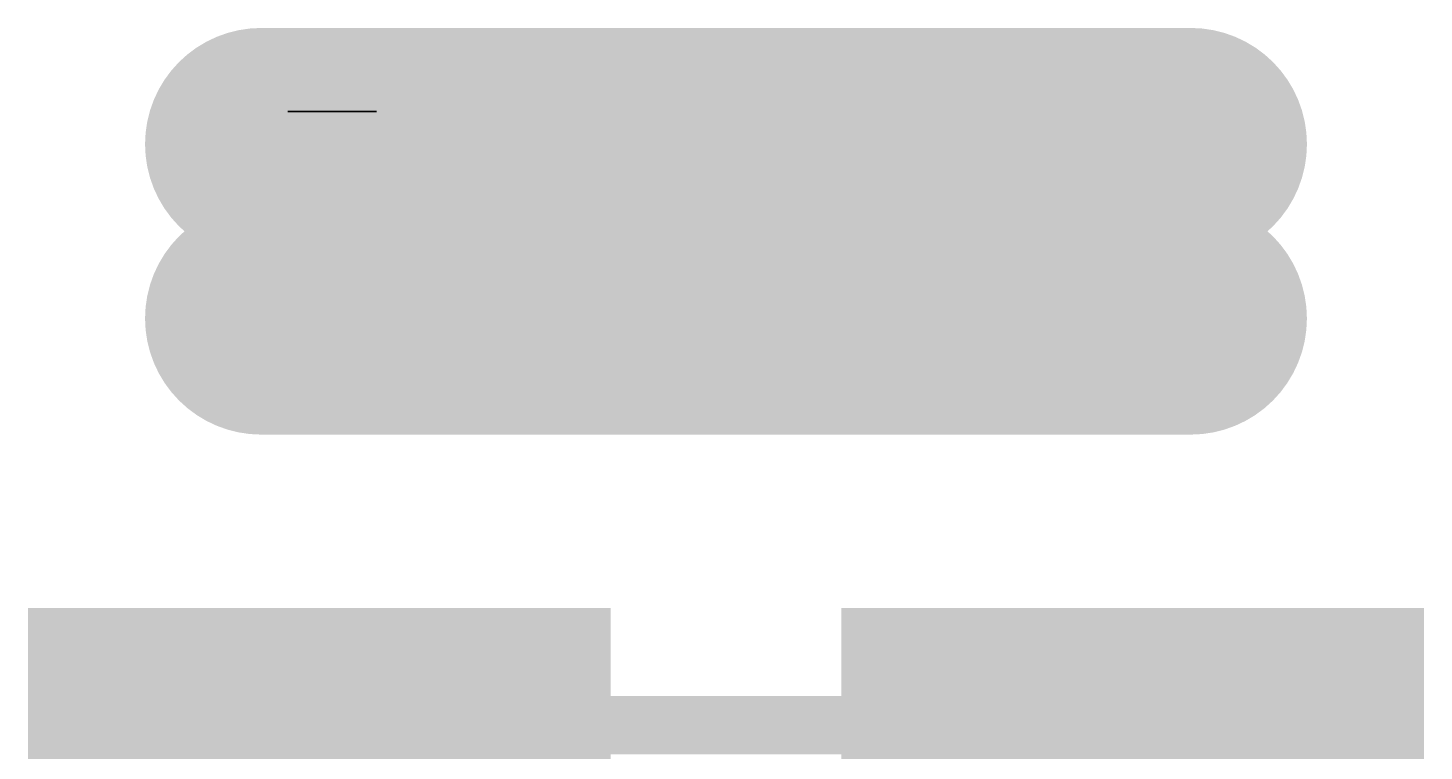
# Model space of a CAD drawing. Header units: millimetres. Extents: x 19.13 to 23.12, y 5.07 to 8.34.
# Drawn here: x 19.45189 to 19.49919, y 6.15373 to 6.17823 of the extents above; entities that cross this region are included whole.
import ezdxf

# ---------------------------------------------------------------- set-up
doc = ezdxf.new("R2010")
doc.units = ezdxf.units.MM
doc.header["$MEASUREMENT"] = 0
for name, color, linetype in [('Mechanical13', 56, 'Continuous'), ('TopLayer', 1, 'Continuous'), ('TopOverlay', 2, 'Continuous'), ('TopPaste', 8, 'Continuous'), ('TopSolder', 216, 'Continuous')]:
    doc.layers.add(name, color=color, linetype=linetype)

# ---------------------------------------------------------------- blocks, each defined once
blk = doc.blocks.new('SOD_882_237')
at = {"layer": 'Mechanical13', "const_width": 0.001969}
for points in [[(-0.019685, 0.011811), (0.019685, 0.011811)], [(-0.019685, -0.011811), (-0.019685, 0.011811)], [(0.019685, -0.011811), (0.019685, 0.011811)]]:
    blk.add_lwpolyline(points, dxfattribs=at)
at = {"layer": 'Mechanical13', "const_width": 0.000984}
for points in [[(-0.020177, 0.011811, 1), (-0.019193, 0.011811, 1)], [(-0.020177, 0.011811, 1), (-0.019193, 0.011811, 1)], [(0.019193, 0.011811, 1), (0.020177, 0.011811, 1)], [(0.019193, 0.011811, 1), (0.020177, 0.011811, 1)]]:
    blk.add_lwpolyline(points, format="xyb", close=True, dxfattribs=at)
at = {"layer": 'TopLayer'}
for points in [[(-0.021653, -0.01378), (-0.005905, -0.01378), (-0.021653, 0.01378), (-0.005905, 0.01378)], [(0.005906, -0.01378), (0.021654, -0.01378), (0.005906, 0.01378), (0.021654, 0.01378)]]:
    blk.add_solid(points, dxfattribs=at)
at = {"layer": 'TopOverlay', "const_width": 0.007874}
blk.add_lwpolyline([(-0.015748, 0.025591), (0.015748, 0.025591)], dxfattribs=at)
at = {"layer": 'TopOverlay', "const_width": 0.003937}
for points in [[(-0.017716, 0.025591, 1), (-0.01378, 0.025591, 1)], [(0.01378, 0.025591, 1), (0.017716, 0.025591, 1)]]:
    blk.add_lwpolyline(points, format="xyb", close=True, dxfattribs=at)
at = {"layer": 'TopPaste'}
for points in [[(-0.021653, -0.01378), (-0.005905, -0.01378), (-0.021653, 0.01378), (-0.005905, 0.01378)], [(0.005906, -0.01378), (0.021654, -0.01378), (0.005906, 0.01378), (0.021654, 0.01378)]]:
    blk.add_solid(points, dxfattribs=at)
at = {"layer": 'TopSolder'}
for points in [[(-0.023653, -0.015779), (-0.003905, -0.015779), (-0.023653, 0.015779), (-0.003905, 0.015779)], [(0.003906, -0.015779), (0.023654, -0.015779), (0.003906, 0.015779), (0.023654, 0.015779)]]:
    blk.add_solid(points, dxfattribs=at)
blk = doc.blocks.new('SOD_882_242')
at = {"layer": 'TopOverlay', "const_width": 0.007874}
blk.add_lwpolyline([(-0.015748, -0.025591), (0.015748, -0.025591)], dxfattribs=at)
at = {"layer": 'TopOverlay', "const_width": 0.003937}
for points in [[(-0.017716, -0.025591, 1), (-0.013779, -0.025591, 1)], [(0.01378, -0.025591, 1), (0.017717, -0.025591, 1)]]:
    blk.add_lwpolyline(points, format="xyb", close=True, dxfattribs=at)

msp = doc.modelspace()

# ---------------------------------------------------------------- linework, layer by layer
at = {"layer": 'TopLayer'}
for p, q in [((19.463697, 6.175396), (19.460697, 6.175396)), ((19.460697, 6.175396), (19.460697, 6.175396)), ((19.460697, 6.175396), (19.463697, 6.175396)), ((19.463697, 6.175396), (19.460697, 6.175396)), ((19.460697, 6.175396), (19.460697, 6.175396)), ((19.460697, 6.175396), (19.463697, 6.175396)), ((19.463697, 6.175396), (19.460697, 6.175396)), ((19.460697, 6.175396), (19.460697, 6.175396)), ((19.460697, 6.175396), (19.463697, 6.175396)), ((19.463697, 6.175396), (19.460697, 6.175396)), ((19.460697, 6.175396), (19.460697, 6.175396)), ((19.460697, 6.175396), (19.463697, 6.175396)), ((19.463697, 6.175396), (19.460697, 6.175396)), ((19.460697, 6.175396), (19.460697, 6.175396)), ((19.460697, 6.175396), (19.463697, 6.175396)), ((19.463697, 6.175396), (19.460697, 6.175396)), ((19.460697, 6.175396), (19.460697, 6.175396)), ((19.460697, 6.175396), (19.463697, 6.175396)), ((19.463697, 6.175396), (19.460697, 6.175396)), ((19.460697, 6.175396), (19.460697, 6.175396)), ((19.460697, 6.175396), (19.463697, 6.175396)), ((19.463697, 6.175396), (19.460697, 6.175396)), ((19.460697, 6.175396), (19.460697, 6.175396)), ((19.460697, 6.175396), (19.463697, 6.175396)), ((19.463697, 6.175396), (19.460697, 6.175396)), ((19.460697, 6.175396), (19.460697, 6.175396)), ((19.460697, 6.175396), (19.463697, 6.175396)), ((19.463697, 6.175396), (19.460697, 6.175396)), ((19.460697, 6.175396), (19.460697, 6.175396)), ((19.460697, 6.175396), (19.463697, 6.175396)), ((19.463697, 6.175396), (19.460697, 6.175396)), ((19.460697, 6.175396), (19.460697, 6.175396)), ((19.460697, 6.175396), (19.463697, 6.175396)), ((19.463697, 6.175396), (19.460697, 6.175396)), ((19.460697, 6.175396), (19.460697, 6.175396)), ((19.460697, 6.175396), (19.463697, 6.175396)), ((19.463697, 6.175396), (19.460697, 6.175396)), ((19.460697, 6.175396), (19.460697, 6.175396)), ((19.460697, 6.175396), (19.463697, 6.175396)), ((19.463697, 6.175396), (19.460697, 6.175396)), ((19.460697, 6.175396), (19.460697, 6.175396)), ((19.460697, 6.175396), (19.463697, 6.175396)), ((19.463697, 6.175396), (19.460697, 6.175396)), ((19.460697, 6.175396), (19.460697, 6.175396)), ((19.460697, 6.175396), (19.463697, 6.175396)), ((19.463697, 6.175396), (19.460697, 6.175396)), ((19.460697, 6.175396), (19.460697, 6.175396)), ((19.460697, 6.175396), (19.463697, 6.175396)), ((19.463697, 6.175396), (19.460697, 6.175396)), ((19.460697, 6.175396), (19.460697, 6.175396)), ((19.460697, 6.175396), (19.463697, 6.175396)), ((19.463697, 6.175396), (19.460697, 6.175396)), ((19.460697, 6.175396), (19.460697, 6.175396)), ((19.460697, 6.175396), (19.463697, 6.175396)), ((19.463697, 6.175396), (19.460697, 6.175396)), ((19.460697, 6.175396), (19.460697, 6.175396)), ((19.460697, 6.175396), (19.463697, 6.175396)), ((19.463697, 6.175396), (19.460697, 6.175396)), ((19.460697, 6.175396), (19.460697, 6.175396)), ((19.460697, 6.175396), (19.463697, 6.175396)), ((19.463697, 6.175396), (19.460697, 6.175396)), ((19.460697, 6.175396), (19.460697, 6.175396)), ((19.460697, 6.175396), (19.463697, 6.175396)), ((19.463697, 6.175396), (19.460697, 6.175396)), ((19.460697, 6.175396), (19.460697, 6.175396)), ((19.460697, 6.175396), (19.463697, 6.175396)), ((19.463697, 6.175396), (19.460697, 6.175396)), ((19.460697, 6.175396), (19.460697, 6.175396)), ((19.460697, 6.175396), (19.463697, 6.175396)), ((19.463697, 6.175396), (19.460697, 6.175396)), ((19.460697, 6.175396), (19.460697, 6.175396)), ((19.460697, 6.175396), (19.463697, 6.175396)), ((19.463697, 6.175396), (19.460697, 6.175396)), ((19.460697, 6.175396), (19.460697, 6.175396)), ((19.460697, 6.175396), (19.463697, 6.175396)), ((19.463697, 6.175396), (19.460697, 6.175396)), ((19.460697, 6.175396), (19.460697, 6.175396)), ((19.460697, 6.175396), (19.463697, 6.175396)), ((19.463697, 6.175396), (19.460697, 6.175396)), ((19.460697, 6.175396), (19.460697, 6.175396)), ((19.460697, 6.175396), (19.463697, 6.175396)), ((19.463697, 6.175396), (19.460697, 6.175396)), ((19.460697, 6.175396), (19.460697, 6.175396)), ((19.460697, 6.175396), (19.463697, 6.175396)), ((19.463697, 6.175396), (19.460697, 6.175396)), ((19.460697, 6.175396), (19.460697, 6.175396)), ((19.460697, 6.175396), (19.463697, 6.175396)), ((19.463697, 6.175396), (19.460697, 6.175396)), ((19.460697, 6.175396), (19.460697, 6.175396)), ((19.460697, 6.175396), (19.463697, 6.175396)), ((19.463697, 6.175396), (19.460697, 6.175396)), ((19.460697, 6.175396), (19.460697, 6.175396)), ((19.460697, 6.175396), (19.463697, 6.175396)), ((19.463697, 6.175396), (19.460697, 6.175396)), ((19.460697, 6.175396), (19.460697, 6.175396)), ((19.460697, 6.175396), (19.463697, 6.175396)), ((19.463697, 6.175396), (19.460697, 6.175396)), ((19.460697, 6.175396), (19.460697, 6.175396)), ((19.460697, 6.175396), (19.463697, 6.175396)), ((19.463697, 6.175396), (19.460697, 6.175396)), ((19.460697, 6.175396), (19.460697, 6.175396)), ((19.460697, 6.175396), (19.463697, 6.175396)), ((19.463697, 6.175396), (19.460697, 6.175396)), ((19.460697, 6.175396), (19.460697, 6.175396)), ((19.460697, 6.175396), (19.463697, 6.175396)), ((19.463697, 6.175396), (19.460697, 6.175396)), ((19.460697, 6.175396), (19.460697, 6.175396)), ((19.460697, 6.175396), (19.463697, 6.175396)), ((19.463697, 6.175396), (19.460697, 6.175396)), ((19.460697, 6.175396), (19.460697, 6.175396)), ((19.460697, 6.175396), (19.463697, 6.175396)), ((19.463697, 6.175396), (19.460697, 6.175396)), ((19.460697, 6.175396), (19.460697, 6.175396)), ((19.460697, 6.175396), (19.463697, 6.175396)), ((19.463697, 6.175396), (19.460697, 6.175396)), ((19.460697, 6.175396), (19.460697, 6.175396)), ((19.460697, 6.175396), (19.463697, 6.175396)), ((19.463697, 6.175396), (19.460697, 6.175396)), ((19.460697, 6.175396), (19.460697, 6.175396)), ((19.460697, 6.175396), (19.463697, 6.175396)), ((19.463697, 6.175396), (19.460697, 6.175396)), ((19.460697, 6.175396), (19.460697, 6.175396)), ((19.460697, 6.175396), (19.463697, 6.175396)), ((19.463697, 6.175396), (19.460697, 6.175396)), ((19.460697, 6.175396), (19.460697, 6.175396)), ((19.460697, 6.175396), (19.463697, 6.175396)), ((19.463697, 6.175396), (19.460697, 6.175396)), ((19.460697, 6.175396), (19.460697, 6.175396)), ((19.460697, 6.175396), (19.463697, 6.175396)), ((19.463697, 6.175396), (19.460697, 6.175396)), ((19.460697, 6.175396), (19.460697, 6.175396)), ((19.460697, 6.175396), (19.463697, 6.175396)), ((19.463697, 6.175396), (19.460697, 6.175396)), ((19.460697, 6.175396), (19.460697, 6.175396)), ((19.460697, 6.175396), (19.463697, 6.175396)), ((19.463697, 6.175396), (19.460697, 6.175396)), ((19.460697, 6.175396), (19.460697, 6.175396)), ((19.460697, 6.175396), (19.463697, 6.175396)), ((19.463697, 6.175396), (19.460697, 6.175396)), ((19.460697, 6.175396), (19.460697, 6.175396)), ((19.460697, 6.175396), (19.463697, 6.175396)), ((19.463697, 6.175396), (19.460697, 6.175396)), ((19.460697, 6.175396), (19.460697, 6.175396)), ((19.460697, 6.175396), (19.463697, 6.175396)), ((19.463697, 6.175396), (19.460697, 6.175396)), ((19.460697, 6.175396), (19.460697, 6.175396)), ((19.460697, 6.175396), (19.463697, 6.175396)), ((19.463697, 6.175396), (19.460697, 6.175396)), ((19.460697, 6.175396), (19.460697, 6.175396)), ((19.460697, 6.175396), (19.463697, 6.175396)), ((19.463697, 6.175396), (19.460697, 6.175396)), ((19.460697, 6.175396), (19.460697, 6.175396)), ((19.460697, 6.175396), (19.463697, 6.175396)), ((19.463697, 6.175396), (19.460697, 6.175396)), ((19.460697, 6.175396), (19.460697, 6.175396)), ((19.460697, 6.175396), (19.463697, 6.175396)), ((19.463697, 6.175396), (19.460697, 6.175396)), ((19.460697, 6.175396), (19.460697, 6.175396)), ((19.460697, 6.175396), (19.463697, 6.175396)), ((19.463697, 6.175396), (19.460697, 6.175396)), ((19.460697, 6.175396), (19.460697, 6.175396)), ((19.460697, 6.175396), (19.463697, 6.175396)), ((19.463697, 6.175396), (19.460697, 6.175396)), ((19.460697, 6.175396), (19.460697, 6.175396)), ((19.460697, 6.175396), (19.463697, 6.175396)), ((19.463697, 6.175396), (19.460697, 6.175396)), ((19.460697, 6.175396), (19.460697, 6.175396)), ((19.460697, 6.175396), (19.463697, 6.175396)), ((19.463697, 6.175396), (19.460697, 6.175396)), ((19.460697, 6.175396), (19.460697, 6.175396)), ((19.460697, 6.175396), (19.463697, 6.175396)), ((19.463697, 6.175396), (19.460697, 6.175396)), ((19.460697, 6.175396), (19.460697, 6.175396)), ((19.460697, 6.175396), (19.463697, 6.175396)), ((19.463697, 6.175396), (19.460697, 6.175396)), ((19.460697, 6.175396), (19.460697, 6.175396)), ((19.460697, 6.175396), (19.463697, 6.175396)), ((19.463697, 6.175396), (19.460697, 6.175396)), ((19.460697, 6.175396), (19.460697, 6.175396)), ((19.460697, 6.175396), (19.463697, 6.175396)), ((19.463697, 6.175396), (19.460697, 6.175396)), ((19.460697, 6.175396), (19.460697, 6.175396)), ((19.460697, 6.175396), (19.463697, 6.175396)), ((19.463697, 6.175396), (19.460697, 6.175396)), ((19.460697, 6.175396), (19.460697, 6.175396)), ((19.460697, 6.175396), (19.463697, 6.175396)), ((19.463697, 6.175396), (19.460697, 6.175396)), ((19.460697, 6.175396), (19.460697, 6.175396)), ((19.460697, 6.175396), (19.463697, 6.175396)), ((19.463697, 6.175396), (19.460697, 6.175396)), ((19.460697, 6.175396), (19.460697, 6.175396)), ((19.460697, 6.175396), (19.463697, 6.175396)), ((19.463697, 6.175396), (19.460697, 6.175396)), ((19.460697, 6.175396), (19.460697, 6.175396)), ((19.460697, 6.175396), (19.463697, 6.175396)), ((19.463697, 6.175396), (19.460697, 6.175396)), ((19.460697, 6.175396), (19.460697, 6.175396)), ((19.460697, 6.175396), (19.463697, 6.175396)), ((19.463697, 6.175396), (19.460697, 6.175396)), ((19.460697, 6.175396), (19.460697, 6.175396)), ((19.460697, 6.175396), (19.463697, 6.175396)), ((19.463697, 6.175396), (19.460697, 6.175396)), ((19.460697, 6.175396), (19.460697, 6.175396)), ((19.460697, 6.175396), (19.463697, 6.175396)), ((19.463697, 6.175396), (19.460697, 6.175396)), ((19.460697, 6.175396), (19.460697, 6.175396)), ((19.460697, 6.175396), (19.463697, 6.175396)), ((19.463697, 6.175396), (19.460697, 6.175396)), ((19.460697, 6.175396), (19.460697, 6.175396)), ((19.460697, 6.175396), (19.463697, 6.175396)), ((19.463697, 6.175396), (19.460697, 6.175396)), ((19.460697, 6.175396), (19.460697, 6.175396)), ((19.460697, 6.175396), (19.463697, 6.175396)), ((19.463697, 6.175396), (19.460697, 6.175396)), ((19.460697, 6.175396), (19.460697, 6.175396)), ((19.460697, 6.175396), (19.463697, 6.175396)), ((19.463697, 6.175396), (19.460697, 6.175396)), ((19.460697, 6.175396), (19.460697, 6.175396)), ((19.460697, 6.175396), (19.463697, 6.175396)), ((19.463697, 6.175396), (19.460697, 6.175396)), ((19.460697, 6.175396), (19.460697, 6.175396)), ((19.460697, 6.175396), (19.463697, 6.175396)), ((19.463697, 6.175396), (19.460697, 6.175396)), ((19.460697, 6.175396), (19.460697, 6.175396)), ((19.460697, 6.175396), (19.463697, 6.175396)), ((19.463697, 6.175396), (19.460697, 6.175396)), ((19.460697, 6.175396), (19.460697, 6.175396)), ((19.460697, 6.175396), (19.463697, 6.175396)), ((19.463697, 6.175396), (19.460697, 6.175396)), ((19.460697, 6.175396), (19.460697, 6.175396)), ((19.460697, 6.175396), (19.463697, 6.175396)), ((19.463697, 6.175396), (19.460697, 6.175396)), ((19.460697, 6.175396), (19.460697, 6.175396)), ((19.460697, 6.175396), (19.463697, 6.175396)), ((19.463697, 6.175396), (19.460697, 6.175396)), ((19.460697, 6.175396), (19.460697, 6.175396)), ((19.460697, 6.175396), (19.463697, 6.175396)), ((19.463697, 6.175396), (19.460697, 6.175396)), ((19.460697, 6.175396), (19.460697, 6.175396)), ((19.460697, 6.175396), (19.463697, 6.175396)), ((19.463697, 6.175396), (19.460697, 6.175396)), ((19.460697, 6.175396), (19.460697, 6.175396)), ((19.460697, 6.175396), (19.463697, 6.175396)), ((19.463697, 6.175396), (19.460697, 6.175396)), ((19.460697, 6.175396), (19.460697, 6.175396)), ((19.460697, 6.175396), (19.463697, 6.175396)), ((19.463697, 6.175396), (19.460697, 6.175396)), ((19.460697, 6.175396), (19.460697, 6.175396)), ((19.460697, 6.175396), (19.463697, 6.175396)), ((19.463697, 6.175396), (19.460697, 6.175396)), ((19.460697, 6.175396), (19.460697, 6.175396)), ((19.460697, 6.175396), (19.463697, 6.175396)), ((19.463697, 6.175396), (19.460697, 6.175396)), ((19.460697, 6.175396), (19.460697, 6.175396)), ((19.460697, 6.175396), (19.463697, 6.175396)), ((19.463697, 6.175396), (19.463697, 6.175396)), ((19.463697, 6.175396), (19.463697, 6.175396)), ((19.463697, 6.175396), (19.463697, 6.175396)), ((19.463697, 6.175396), (19.463697, 6.175396)), ((19.463697, 6.175396), (19.463697, 6.175396)), ((19.463697, 6.175396), (19.463697, 6.175396)), ((19.463697, 6.175396), (19.463697, 6.175396)), ((19.463697, 6.175396), (19.463697, 6.175396)), ((19.463697, 6.175396), (19.463697, 6.175396)), ((19.463697, 6.175396), (19.463697, 6.175396)), ((19.463697, 6.175396), (19.463697, 6.175396)), ((19.463697, 6.175396), (19.463697, 6.175396)), ((19.463697, 6.175396), (19.463697, 6.175396)), ((19.463697, 6.175396), (19.463697, 6.175396)), ((19.463697, 6.175396), (19.463697, 6.175396)), ((19.463697, 6.175396), (19.463697, 6.175396)), ((19.463697, 6.175396), (19.463697, 6.175396)), ((19.463697, 6.175396), (19.463697, 6.175396)), ((19.463697, 6.175396), (19.463697, 6.175396)), ((19.463697, 6.175396), (19.463697, 6.175396)), ((19.463697, 6.175396), (19.463697, 6.175396)), ((19.463697, 6.175396), (19.463697, 6.175396)), ((19.463697, 6.175396), (19.463697, 6.175396)), ((19.463697, 6.175396), (19.463697, 6.175396)), ((19.463697, 6.175396), (19.463697, 6.175396)), ((19.463697, 6.175396), (19.463697, 6.175396)), ((19.463697, 6.175396), (19.463697, 6.175396)), ((19.463697, 6.175396), (19.463697, 6.175396)), ((19.463697, 6.175396), (19.463697, 6.175396)), ((19.463697, 6.175396), (19.463697, 6.175396)), ((19.463697, 6.175396), (19.463697, 6.175396)), ((19.463697, 6.175396), (19.463697, 6.175396)), ((19.463697, 6.175396), (19.463697, 6.175396)), ((19.463697, 6.175396), (19.463697, 6.175396)), ((19.463697, 6.175396), (19.463697, 6.175396)), ((19.463697, 6.175396), (19.463697, 6.175396)), ((19.463697, 6.175396), (19.463697, 6.175396)), ((19.463697, 6.175396), (19.463697, 6.175396)), ((19.463697, 6.175396), (19.463697, 6.175396)), ((19.463697, 6.175396), (19.463697, 6.175396)), ((19.463697, 6.175396), (19.463697, 6.175396)), ((19.463697, 6.175396), (19.463697, 6.175396)), ((19.463697, 6.175396), (19.463697, 6.175396)), ((19.463697, 6.175396), (19.463697, 6.175396)), ((19.463697, 6.175396), (19.463697, 6.175396)), ((19.463697, 6.175396), (19.463697, 6.175396)), ((19.463697, 6.175396), (19.463697, 6.175396)), ((19.463697, 6.175396), (19.463697, 6.175396)), ((19.463697, 6.175396), (19.463697, 6.175396)), ((19.463697, 6.175396), (19.463697, 6.175396)), ((19.463697, 6.175396), (19.463697, 6.175396)), ((19.463697, 6.175396), (19.463697, 6.175396)), ((19.463697, 6.175396), (19.463697, 6.175396)), ((19.463697, 6.175396), (19.463697, 6.175396)), ((19.463697, 6.175396), (19.463697, 6.175396)), ((19.463697, 6.175396), (19.463697, 6.175396)), ((19.463697, 6.175396), (19.463697, 6.175396)), ((19.463697, 6.175396), (19.463697, 6.175396)), ((19.463697, 6.175396), (19.463697, 6.175396)), ((19.463697, 6.175396), (19.463697, 6.175396)), ((19.463697, 6.175396), (19.463697, 6.175396)), ((19.463697, 6.175396), (19.463697, 6.175396)), ((19.463697, 6.175396), (19.463697, 6.175396)), ((19.463697, 6.175396), (19.463697, 6.175396)), ((19.463697, 6.175396), (19.463697, 6.175396)), ((19.463697, 6.175396), (19.463697, 6.175396)), ((19.463697, 6.175396), (19.463697, 6.175396)), ((19.463697, 6.175396), (19.463697, 6.175396)), ((19.463697, 6.175396), (19.463697, 6.175396)), ((19.463697, 6.175396), (19.463697, 6.175396)), ((19.463697, 6.175396), (19.463697, 6.175396)), ((19.463697, 6.175396), (19.463697, 6.175396)), ((19.463697, 6.175396), (19.463697, 6.175396)), ((19.463697, 6.175396), (19.463697, 6.175396)), ((19.463697, 6.175396), (19.463697, 6.175396)), ((19.463697, 6.175396), (19.463697, 6.175396)), ((19.463697, 6.175396), (19.463697, 6.175396)), ((19.463697, 6.175396), (19.463697, 6.175396)), ((19.463697, 6.175396), (19.463697, 6.175396)), ((19.463697, 6.175396), (19.463697, 6.175396)), ((19.463697, 6.175396), (19.463697, 6.175396)), ((19.463697, 6.175396), (19.463697, 6.175396)), ((19.463697, 6.175396), (19.463697, 6.175396)), ((19.463697, 6.175396), (19.463697, 6.175396)), ((19.463697, 6.175396), (19.463697, 6.175396)), ((19.463697, 6.175396), (19.463697, 6.175396)), ((19.463697, 6.175396), (19.463697, 6.175396)), ((19.463697, 6.175396), (19.463697, 6.175396)), ((19.463697, 6.175396), (19.463697, 6.175396)), ((19.463697, 6.175396), (19.463697, 6.175396)), ((19.463697, 6.175396), (19.463697, 6.175396)), ((19.463697, 6.175396), (19.463697, 6.175396)), ((19.463697, 6.175396), (19.463697, 6.175396)), ((19.463697, 6.175396), (19.463697, 6.175396)), ((19.463697, 6.175396), (19.463697, 6.175396)), ((19.463697, 6.175396), (19.463697, 6.175396)), ((19.463697, 6.175396), (19.463697, 6.175396)), ((19.463697, 6.175396), (19.463697, 6.175396)), ((19.463697, 6.175396), (19.463697, 6.175396)), ((19.463697, 6.175396), (19.463697, 6.175396)), ((19.463697, 6.175396), (19.463697, 6.175396)), ((19.463697, 6.175396), (19.463697, 6.175396)), ((19.463697, 6.175396), (19.463697, 6.175396)), ((19.463697, 6.175396), (19.463697, 6.175396)), ((19.463697, 6.175396), (19.463697, 6.175396)), ((19.463697, 6.175396), (19.463697, 6.175396)), ((19.463697, 6.175396), (19.463697, 6.175396)), ((19.463697, 6.175396), (19.463697, 6.175396)), ((19.463697, 6.175396), (19.463697, 6.175396)), ((19.463697, 6.175396), (19.463697, 6.175396)), ((19.463697, 6.175396), (19.463697, 6.175396)), ((19.463697, 6.175396), (19.463697, 6.175396)), ((19.463697, 6.175396), (19.463697, 6.175396)), ((19.463697, 6.175396), (19.463697, 6.175396)), ((19.463697, 6.175396), (19.463697, 6.175396)), ((19.463697, 6.175396), (19.463697, 6.175396)), ((19.463697, 6.175396), (19.463697, 6.175396)), ((19.463697, 6.175396), (19.463697, 6.175396)), ((19.463697, 6.175396), (19.463697, 6.175396)), ((19.463697, 6.175396), (19.463697, 6.175396)), ((19.463697, 6.175396), (19.463697, 6.175396)), ((19.463697, 6.175396), (19.463697, 6.175396)), ((19.463697, 6.175396), (19.463697, 6.175396)), ((19.463697, 6.175396), (19.463697, 6.175396)), ((19.463697, 6.175396), (19.463697, 6.175396)), ((19.463697, 6.175396), (19.463697, 6.175396)), ((19.463697, 6.175396), (19.463697, 6.175396)), ((19.463697, 6.175396), (19.463697, 6.175396)), ((19.463697, 6.175396), (19.463697, 6.175396)), ((19.463697, 6.175396), (19.463697, 6.175396)), ((19.463697, 6.175396), (19.463697, 6.175396)), ((19.463697, 6.175396), (19.463697, 6.175396)), ((19.463697, 6.175396), (19.463697, 6.175396)), ((19.463697, 6.175396), (19.463697, 6.175396)), ((19.463697, 6.175396), (19.463697, 6.175396)), ((19.463697, 6.175396), (19.463697, 6.175396)), ((19.463697, 6.175396), (19.463697, 6.175396)), ((19.463697, 6.175396), (19.463697, 6.175396)), ((19.463697, 6.175396), (19.463697, 6.175396)), ((19.463697, 6.175396), (19.463697, 6.175396)), ((19.463697, 6.175396), (19.463697, 6.175396)), ((19.463697, 6.175396), (19.463697, 6.175396)), ((19.463697, 6.175396), (19.463697, 6.175396)), ((19.463697, 6.175396), (19.463697, 6.175396)), ((19.463697, 6.175396), (19.463697, 6.175396)), ((19.463697, 6.175396), (19.463697, 6.175396)), ((19.463697, 6.175396), (19.463697, 6.175396)), ((19.463697, 6.175396), (19.463697, 6.175396)), ((19.463697, 6.175396), (19.463697, 6.175396)), ((19.463697, 6.175396), (19.463697, 6.175396)), ((19.463697, 6.175396), (19.463697, 6.175396)), ((19.463697, 6.175396), (19.463697, 6.175396)), ((19.463697, 6.175396), (19.463697, 6.175396)), ((19.463697, 6.175396), (19.463697, 6.175396)), ((19.463697, 6.175396), (19.463697, 6.175396)), ((19.463697, 6.175396), (19.463697, 6.175396)), ((19.463697, 6.175396), (19.463697, 6.175396)), ((19.463697, 6.175396), (19.463697, 6.175396)), ((19.463697, 6.175396), (19.463697, 6.175396)), ((19.463697, 6.175396), (19.463697, 6.175396)), ((19.463697, 6.175396), (19.463697, 6.175396)), ((19.463697, 6.175396), (19.463697, 6.175396)), ((19.463697, 6.175396), (19.463697, 6.175396)), ((19.463697, 6.175396), (19.463697, 6.175396)), ((19.463697, 6.175396), (19.463697, 6.175396)), ((19.463697, 6.175396), (19.463697, 6.175396)), ((19.463697, 6.175396), (19.463697, 6.175396)), ((19.463697, 6.175396), (19.463697, 6.175396)), ((19.463697, 6.175396), (19.463697, 6.175396)), ((19.463697, 6.175396), (19.463697, 6.175396)), ((19.463697, 6.175396), (19.463697, 6.175396)), ((19.463697, 6.175396), (19.463697, 6.175396)), ((19.463697, 6.175396), (19.463697, 6.175396)), ((19.463697, 6.175396), (19.463697, 6.175396)), ((19.463697, 6.175396), (19.463697, 6.175396)), ((19.463697, 6.175396), (19.463697, 6.175396)), ((19.463697, 6.175396), (19.463697, 6.175396)), ((19.463697, 6.175396), (19.463697, 6.175396)), ((19.463697, 6.175396), (19.463697, 6.175396)), ((19.463697, 6.175396), (19.463697, 6.175396)), ((19.463697, 6.175396), (19.463697, 6.175396)), ((19.463697, 6.175396), (19.463697, 6.175396)), ((19.463697, 6.175396), (19.463697, 6.175396)), ((19.463697, 6.175396), (19.463697, 6.175396)), ((19.463697, 6.175396), (19.463697, 6.175396)), ((19.463697, 6.175396), (19.463697, 6.175396)), ((19.463697, 6.175396), (19.463697, 6.175396)), ((19.463697, 6.175396), (19.463697, 6.175396)), ((19.463697, 6.175396), (19.463697, 6.175396)), ((19.463697, 6.175396), (19.463697, 6.175396)), ((19.463697, 6.175396), (19.463697, 6.175396)), ((19.463697, 6.175396), (19.463697, 6.175396)), ((19.463697, 6.175396), (19.463697, 6.175396)), ((19.463697, 6.175396), (19.463697, 6.175396)), ((19.463697, 6.175396), (19.463697, 6.175396)), ((19.463697, 6.175396), (19.463697, 6.175396)), ((19.463697, 6.175396), (19.463697, 6.175396)), ((19.463697, 6.175396), (19.463697, 6.175396)), ((19.463697, 6.175396), (19.463697, 6.175396)), ((19.463697, 6.175396), (19.463697, 6.175396)), ((19.463697, 6.175396), (19.463697, 6.175396)), ((19.463697, 6.175396), (19.463697, 6.175396)), ((19.463697, 6.175396), (19.463697, 6.175396)), ((19.463697, 6.175396), (19.463697, 6.175396)), ((19.463697, 6.175396), (19.463697, 6.175396)), ((19.463697, 6.175396), (19.463697, 6.175396)), ((19.463697, 6.175396), (19.463697, 6.175396)), ((19.463697, 6.175396), (19.463697, 6.175396)), ((19.463697, 6.175396), (19.463697, 6.175396)), ((19.463697, 6.175396), (19.463697, 6.175396)), ((19.463697, 6.175396), (19.463697, 6.175396)), ((19.463697, 6.175396), (19.463697, 6.175396)), ((19.463697, 6.175396), (19.463697, 6.175396)), ((19.463697, 6.175396), (19.463697, 6.175396)), ((19.463697, 6.175396), (19.463697, 6.175396)), ((19.463697, 6.175396), (19.463697, 6.175396)), ((19.463697, 6.175396), (19.463697, 6.175396)), ((19.463697, 6.175396), (19.463697, 6.175396)), ((19.463697, 6.175396), (19.463697, 6.175396)), ((19.463697, 6.175396), (19.463697, 6.175396)), ((19.463697, 6.175396), (19.463697, 6.175396)), ((19.463697, 6.175396), (19.463697, 6.175396)), ((19.463697, 6.175396), (19.463697, 6.175396)), ((19.463697, 6.175396), (19.463697, 6.175396)), ((19.463697, 6.175396), (19.463697, 6.175396)), ((19.463697, 6.175396), (19.463697, 6.175396)), ((19.463697, 6.175396), (19.463697, 6.175396)), ((19.463697, 6.175396), (19.463697, 6.175396)), ((19.463697, 6.175396), (19.463697, 6.175396)), ((19.463697, 6.175396), (19.463697, 6.175396)), ((19.463697, 6.175396), (19.463697, 6.175396)), ((19.463697, 6.175396), (19.463697, 6.175396)), ((19.463697, 6.175396), (19.463697, 6.175396)), ((19.463697, 6.175396), (19.463697, 6.175396)), ((19.463697, 6.175396), (19.463697, 6.175396)), ((19.463697, 6.175396), (19.463697, 6.175396)), ((19.463697, 6.175396), (19.463697, 6.175396)), ((19.463697, 6.175396), (19.463697, 6.175396)), ((19.463697, 6.175396), (19.463697, 6.175396)), ((19.463697, 6.175396), (19.463697, 6.175396)), ((19.463697, 6.175396), (19.463697, 6.175396)), ((19.463697, 6.175396), (19.463697, 6.175396)), ((19.463697, 6.175396), (19.463697, 6.175396)), ((19.463697, 6.175396), (19.463697, 6.175396)), ((19.463697, 6.175396), (19.463697, 6.175396)), ((19.463697, 6.175396), (19.463697, 6.175396)), ((19.463697, 6.175396), (19.463697, 6.175396)), ((19.463697, 6.175396), (19.463697, 6.175396)), ((19.463697, 6.175396), (19.463697, 6.175396)), ((19.463697, 6.175396), (19.463697, 6.175396)), ((19.463697, 6.175396), (19.463697, 6.175396)), ((19.463697, 6.175396), (19.463697, 6.175396)), ((19.463697, 6.175396), (19.463697, 6.175396)), ((19.463697, 6.175396), (19.463697, 6.175396)), ((19.463697, 6.175396), (19.463697, 6.175396)), ((19.463697, 6.175396), (19.463697, 6.175396)), ((19.463697, 6.175396), (19.463697, 6.175396)), ((19.463697, 6.175396), (19.463697, 6.175396)), ((19.463697, 6.175396), (19.463697, 6.175396)), ((19.463697, 6.175396), (19.463697, 6.175396)), ((19.463697, 6.175396), (19.463697, 6.175396)), ((19.463697, 6.175396), (19.463697, 6.175396)), ((19.463697, 6.175396), (19.463697, 6.175396)), ((19.463697, 6.175396), (19.463697, 6.175396)), ((19.463697, 6.175396), (19.463697, 6.175396)), ((19.463697, 6.175396), (19.463697, 6.175396)), ((19.463697, 6.175396), (19.463697, 6.175396)), ((19.463697, 6.175396), (19.463697, 6.175396)), ((19.463697, 6.175396), (19.463697, 6.175396)), ((19.463697, 6.175396), (19.463697, 6.175396)), ((19.463697, 6.175396), (19.463697, 6.175396)), ((19.463697, 6.175396), (19.463697, 6.175396)), ((19.463697, 6.175396), (19.463697, 6.175396)), ((19.463697, 6.175396), (19.463697, 6.175396)), ((19.463697, 6.175396), (19.463697, 6.175396)), ((19.463697, 6.175396), (19.463697, 6.175396)), ((19.463697, 6.175396), (19.463697, 6.175396)), ((19.463697, 6.175396), (19.463697, 6.175396)), ((19.463697, 6.175396), (19.463697, 6.175396)), ((19.463697, 6.175396), (19.463697, 6.175396)), ((19.463697, 6.175396), (19.463697, 6.175396)), ((19.463697, 6.175396), (19.463697, 6.175396)), ((19.463697, 6.175396), (19.463697, 6.175396)), ((19.463697, 6.175396), (19.463697, 6.175396)), ((19.463697, 6.175396), (19.463697, 6.175396)), ((19.463697, 6.175396), (19.463697, 6.175396)), ((19.463697, 6.175396), (19.463697, 6.175396)), ((19.463697, 6.175396), (19.463697, 6.175396)), ((19.463697, 6.175396), (19.463697, 6.175396)), ((19.463697, 6.175396), (19.463697, 6.175396)), ((19.463697, 6.175396), (19.463697, 6.175396)), ((19.463697, 6.175396), (19.463697, 6.175396)), ((19.463697, 6.175396), (19.463697, 6.175396)), ((19.463697, 6.175396), (19.463697, 6.175396)), ((19.463697, 6.175396), (19.463697, 6.175396)), ((19.463697, 6.175396), (19.463697, 6.175396)), ((19.463697, 6.175396), (19.463697, 6.175396)), ((19.463697, 6.175396), (19.463697, 6.175396)), ((19.463697, 6.175396), (19.463697, 6.175396)), ((19.463697, 6.175396), (19.463697, 6.175396)), ((19.463697, 6.175396), (19.463697, 6.175396)), ((19.463697, 6.175396), (19.463697, 6.175396)), ((19.463697, 6.175396), (19.463697, 6.175396)), ((19.463697, 6.175396), (19.463697, 6.175396)), ((19.463697, 6.175396), (19.463697, 6.175396)), ((19.463697, 6.175396), (19.463697, 6.175396)), ((19.463697, 6.175396), (19.463697, 6.175396)), ((19.463697, 6.175396), (19.463697, 6.175396)), ((19.463697, 6.175396), (19.463697, 6.175396)), ((19.463697, 6.175396), (19.463697, 6.175396)), ((19.463697, 6.175396), (19.463697, 6.175396)), ((19.463697, 6.175396), (19.463697, 6.175396)), ((19.463697, 6.175396), (19.463697, 6.175396)), ((19.463697, 6.175396), (19.463697, 6.175396)), ((19.463697, 6.175396), (19.463697, 6.175396)), ((19.463697, 6.175396), (19.463697, 6.175396)), ((19.463697, 6.175396), (19.463697, 6.175396)), ((19.463697, 6.175396), (19.463697, 6.175396)), ((19.463697, 6.175396), (19.463697, 6.175396)), ((19.463697, 6.175396), (19.463697, 6.175396)), ((19.463697, 6.175396), (19.463697, 6.175396)), ((19.463697, 6.175396), (19.463697, 6.175396)), ((19.463697, 6.175396), (19.463697, 6.175396)), ((19.463697, 6.175396), (19.463697, 6.175396)), ((19.463697, 6.175396), (19.463697, 6.175396)), ((19.463697, 6.175396), (19.463697, 6.175396)), ((19.463697, 6.175396), (19.463697, 6.175396)), ((19.463697, 6.175396), (19.463697, 6.175396)), ((19.463697, 6.175396), (19.463697, 6.175396)), ((19.463697, 6.175396), (19.463697, 6.175396)), ((19.463697, 6.175396), (19.463697, 6.175396)), ((19.463697, 6.175396), (19.463697, 6.175396)), ((19.463697, 6.175396), (19.463697, 6.175396)), ((19.463697, 6.175396), (19.463697, 6.175396)), ((19.463697, 6.175396), (19.463697, 6.175396)), ((19.463697, 6.175396), (19.463697, 6.175396)), ((19.463697, 6.175396), (19.463697, 6.175396)), ((19.463697, 6.175396), (19.463697, 6.175396)), ((19.463697, 6.175396), (19.463697, 6.175396)), ((19.463697, 6.175396), (19.463697, 6.175396)), ((19.463697, 6.175396), (19.463697, 6.175396)), ((19.463697, 6.175396), (19.463697, 6.175396)), ((19.463697, 6.175396), (19.463697, 6.175396)), ((19.463697, 6.175396), (19.463697, 6.175396)), ((19.463697, 6.175396), (19.463697, 6.175396)), ((19.463697, 6.175396), (19.463697, 6.175396)), ((19.463697, 6.175396), (19.463697, 6.175396)), ((19.463697, 6.175396), (19.463697, 6.175396)), ((19.463697, 6.175396), (19.463697, 6.175396)), ((19.463697, 6.175396), (19.463697, 6.175396)), ((19.463697, 6.175396), (19.463697, 6.175396)), ((19.463697, 6.175396), (19.463697, 6.175396)), ((19.463697, 6.175396), (19.463697, 6.175396)), ((19.463697, 6.175396), (19.463697, 6.175396)), ((19.463697, 6.175396), (19.463697, 6.175396)), ((19.463697, 6.175396), (19.463697, 6.175396)), ((19.463697, 6.175396), (19.463697, 6.175396)), ((19.463697, 6.175396), (19.463697, 6.175396)), ((19.463697, 6.175396), (19.463697, 6.175396)), ((19.463697, 6.175396), (19.463697, 6.175396)), ((19.463697, 6.175396), (19.463697, 6.175396)), ((19.463697, 6.175396), (19.463697, 6.175396)), ((19.463697, 6.175396), (19.463697, 6.175396)), ((19.463697, 6.175396), (19.463697, 6.175396)), ((19.463697, 6.175396), (19.463697, 6.175396)), ((19.463697, 6.175396), (19.463697, 6.175396)), ((19.463697, 6.175396), (19.463697, 6.175396)), ((19.463697, 6.175396), (19.463697, 6.175396)), ((19.463697, 6.175396), (19.463697, 6.175396)), ((19.463697, 6.175396), (19.463697, 6.175396)), ((19.463697, 6.175396), (19.463697, 6.175396)), ((19.463697, 6.175396), (19.463697, 6.175396)), ((19.463697, 6.175396), (19.463697, 6.175396)), ((19.463697, 6.175396), (19.463697, 6.175396)), ((19.463697, 6.175396), (19.463697, 6.175396)), ((19.463697, 6.175396), (19.463697, 6.175396)), ((19.463697, 6.175396), (19.463697, 6.175396)), ((19.463697, 6.175396), (19.463697, 6.175396)), ((19.463697, 6.175396), (19.463697, 6.175396)), ((19.463697, 6.175396), (19.463697, 6.175396)), ((19.463697, 6.175396), (19.463697, 6.175396)), ((19.463697, 6.175396), (19.463697, 6.175396)), ((19.463697, 6.175396), (19.463697, 6.175396)), ((19.463697, 6.175396), (19.463697, 6.175396)), ((19.463697, 6.175396), (19.463697, 6.175396)), ((19.463697, 6.175396), (19.463697, 6.175396)), ((19.463697, 6.175396), (19.463697, 6.175396)), ((19.463697, 6.175396), (19.463697, 6.175396)), ((19.463697, 6.175396), (19.463697, 6.175396)), ((19.463697, 6.175396), (19.463697, 6.175396)), ((19.463697, 6.175396), (19.463697, 6.175396)), ((19.463697, 6.175396), (19.463697, 6.175396)), ((19.463697, 6.175396), (19.463697, 6.175396)), ((19.463697, 6.175396), (19.463697, 6.175396)), ((19.463697, 6.175396), (19.463697, 6.175396)), ((19.463697, 6.175396), (19.463697, 6.175396)), ((19.463697, 6.175396), (19.463697, 6.175396)), ((19.463697, 6.175396), (19.463697, 6.175396)), ((19.463697, 6.175396), (19.463697, 6.175396)), ((19.463697, 6.175396), (19.463697, 6.175396)), ((19.463697, 6.175396), (19.463697, 6.175396)), ((19.463697, 6.175396), (19.463697, 6.175396)), ((19.463697, 6.175396), (19.463697, 6.175396)), ((19.463697, 6.175396), (19.463697, 6.175396)), ((19.463697, 6.175396), (19.463697, 6.175396)), ((19.463697, 6.175396), (19.463697, 6.175396)), ((19.463697, 6.175396), (19.463697, 6.175396)), ((19.463697, 6.175396), (19.463697, 6.175396)), ((19.463697, 6.175396), (19.463697, 6.175396)), ((19.463697, 6.175396), (19.463697, 6.175396)), ((19.463697, 6.175396), (19.463697, 6.175396)), ((19.463697, 6.175396), (19.463697, 6.175396)), ((19.463697, 6.175396), (19.463697, 6.175396)), ((19.463697, 6.175396), (19.463697, 6.175396)), ((19.463697, 6.175396), (19.463697, 6.175396)), ((19.463697, 6.175396), (19.463697, 6.175396)), ((19.463697, 6.175396), (19.463697, 6.175396)), ((19.463697, 6.175396), (19.463697, 6.175396)), ((19.463697, 6.175396), (19.463697, 6.175396)), ((19.463697, 6.175396), (19.463697, 6.175396)), ((19.463697, 6.175396), (19.463697, 6.175396)), ((19.463697, 6.175396), (19.463697, 6.175396)), ((19.463697, 6.175396), (19.463697, 6.175396)), ((19.463697, 6.175396), (19.463697, 6.175396)), ((19.463697, 6.175396), (19.463697, 6.175396)), ((19.463697, 6.175396), (19.463697, 6.175396)), ((19.463697, 6.175396), (19.463697, 6.175396)), ((19.463697, 6.175396), (19.463697, 6.175396)), ((19.463697, 6.175396), (19.463697, 6.175396)), ((19.463697, 6.175396), (19.463697, 6.175396)), ((19.463697, 6.175396), (19.463697, 6.175396)), ((19.463697, 6.175396), (19.463697, 6.175396)), ((19.463697, 6.175396), (19.463697, 6.175396)), ((19.463697, 6.175396), (19.463697, 6.175396)), ((19.463697, 6.175396), (19.463697, 6.175396)), ((19.463697, 6.175396), (19.463697, 6.175396)), ((19.463697, 6.175396), (19.463697, 6.175396)), ((19.463697, 6.175396), (19.463697, 6.175396)), ((19.463697, 6.175396), (19.463697, 6.175396)), ((19.463697, 6.175396), (19.463697, 6.175396)), ((19.463697, 6.175396), (19.463697, 6.175396)), ((19.463697, 6.175396), (19.463697, 6.175396)), ((19.463697, 6.175396), (19.463697, 6.175396)), ((19.463697, 6.175396), (19.463697, 6.175396)), ((19.463697, 6.175396), (19.463697, 6.175396)), ((19.463697, 6.175396), (19.463697, 6.175396)), ((19.463697, 6.175396), (19.463697, 6.175396)), ((19.463697, 6.175396), (19.463697, 6.175396)), ((19.463697, 6.175396), (19.463697, 6.175396)), ((19.463697, 6.175396), (19.463697, 6.175396)), ((19.463697, 6.175396), (19.463697, 6.175396)), ((19.463697, 6.175396), (19.463697, 6.175396)), ((19.463697, 6.175396), (19.463697, 6.175396)), ((19.463697, 6.175396), (19.463697, 6.175396)), ((19.463697, 6.175396), (19.463697, 6.175396)), ((19.463697, 6.175396), (19.463697, 6.175396)), ((19.463697, 6.175396), (19.463697, 6.175396)), ((19.463697, 6.175396), (19.463697, 6.175396)), ((19.463697, 6.175396), (19.463697, 6.175396)), ((19.463697, 6.175396), (19.463697, 6.175396)), ((19.463697, 6.175396), (19.463697, 6.175396)), ((19.463697, 6.175396), (19.463697, 6.175396)), ((19.463697, 6.175396), (19.463697, 6.175396)), ((19.463697, 6.175396), (19.463697, 6.175396)), ((19.463697, 6.175396), (19.463697, 6.175396)), ((19.463697, 6.175396), (19.463697, 6.175396)), ((19.463697, 6.175396), (19.463697, 6.175396)), ((19.463697, 6.175396), (19.463697, 6.175396)), ((19.463697, 6.175396), (19.463697, 6.175396)), ((19.463697, 6.175396), (19.463697, 6.175396)), ((19.463697, 6.175396), (19.463697, 6.175396)), ((19.463697, 6.175396), (19.463697, 6.175396)), ((19.463697, 6.175396), (19.463697, 6.175396)), ((19.463697, 6.175396), (19.463697, 6.175396)), ((19.463697, 6.175396), (19.463697, 6.175396)), ((19.463697, 6.175396), (19.463697, 6.175396)), ((19.463697, 6.175396), (19.463697, 6.175396)), ((19.463697, 6.175396), (19.463697, 6.175396)), ((19.463697, 6.175396), (19.463697, 6.175396)), ((19.463697, 6.175396), (19.463697, 6.175396)), ((19.463697, 6.175396), (19.463697, 6.175396)), ((19.463697, 6.175396), (19.463697, 6.175396)), ((19.463697, 6.175396), (19.463697, 6.175396)), ((19.463697, 6.175396), (19.463697, 6.175396)), ((19.463697, 6.175396), (19.463697, 6.175396)), ((19.463697, 6.175396), (19.463697, 6.175396)), ((19.463697, 6.175396), (19.463697, 6.175396)), ((19.463697, 6.175396), (19.463697, 6.175396)), ((19.463697, 6.175396), (19.463697, 6.175396)), ((19.463697, 6.175396), (19.463697, 6.175396)), ((19.463697, 6.175396), (19.463697, 6.175396)), ((19.463697, 6.175396), (19.463697, 6.175396)), ((19.463697, 6.175396), (19.463697, 6.175396)), ((19.463697, 6.175396), (19.463697, 6.175396)), ((19.463697, 6.175396), (19.463697, 6.175396)), ((19.463697, 6.175396), (19.463697, 6.175396)), ((19.463697, 6.175396), (19.463697, 6.175396)), ((19.463697, 6.175396), (19.463697, 6.175396)), ((19.463697, 6.175396), (19.463697, 6.175396)), ((19.463697, 6.175396), (19.463697, 6.175396)), ((19.463697, 6.175396), (19.463697, 6.175396)), ((19.463697, 6.175396), (19.463697, 6.175396)), ((19.463697, 6.175396), (19.463697, 6.175396)), ((19.463697, 6.175396), (19.463697, 6.175396)), ((19.463697, 6.175396), (19.463697, 6.175396)), ((19.463697, 6.175396), (19.463697, 6.175396)), ((19.463697, 6.175396), (19.463697, 6.175396)), ((19.463697, 6.175396), (19.463697, 6.175396)), ((19.463697, 6.175396), (19.463697, 6.175396)), ((19.463697, 6.175396), (19.463697, 6.175396)), ((19.463697, 6.175396), (19.463697, 6.175396)), ((19.463697, 6.175396), (19.463697, 6.175396)), ((19.463697, 6.175396), (19.463697, 6.175396)), ((19.463697, 6.175396), (19.463697, 6.175396)), ((19.463697, 6.175396), (19.463697, 6.175396)), ((19.463697, 6.175396), (19.463697, 6.175396)), ((19.463697, 6.175396), (19.463697, 6.175396)), ((19.463697, 6.175396), (19.463697, 6.175396)), ((19.463697, 6.175396), (19.463697, 6.175396)), ((19.463697, 6.175396), (19.463697, 6.175396)), ((19.463697, 6.175396), (19.463697, 6.175396)), ((19.463697, 6.175396), (19.463697, 6.175396)), ((19.463697, 6.175396), (19.463697, 6.175396)), ((19.463697, 6.175396), (19.463697, 6.175396)), ((19.463697, 6.175396), (19.463697, 6.175396)), ((19.463697, 6.175396), (19.463697, 6.175396)), ((19.463697, 6.175396), (19.463697, 6.175396)), ((19.463697, 6.175396), (19.463697, 6.175396)), ((19.463697, 6.175396), (19.463697, 6.175396)), ((19.463697, 6.175396), (19.463697, 6.175396)), ((19.463697, 6.175396), (19.463697, 6.175396)), ((19.463697, 6.175396), (19.463697, 6.175396)), ((19.463697, 6.175396), (19.463697, 6.175396)), ((19.463697, 6.175396), (19.463697, 6.175396)), ((19.463697, 6.175396), (19.463697, 6.175396)), ((19.463697, 6.175396), (19.463697, 6.175396)), ((19.463697, 6.175396), (19.463697, 6.175396)), ((19.463697, 6.175396), (19.463697, 6.175396)), ((19.463697, 6.175396), (19.463697, 6.175396)), ((19.463697, 6.175396), (19.463697, 6.175396)), ((19.463697, 6.175396), (19.463697, 6.175396)), ((19.463697, 6.175396), (19.463697, 6.175396)), ((19.463697, 6.175396), (19.463697, 6.175396)), ((19.463697, 6.175396), (19.463697, 6.175396)), ((19.463697, 6.175396), (19.463697, 6.175396)), ((19.463697, 6.175396), (19.463697, 6.175396)), ((19.463697, 6.175396), (19.463697, 6.175396)), ((19.463697, 6.175396), (19.463697, 6.175396)), ((19.463697, 6.175396), (19.463697, 6.175396)), ((19.463697, 6.175396), (19.463697, 6.175396)), ((19.463697, 6.175396), (19.463697, 6.175396)), ((19.463697, 6.175396), (19.463697, 6.175396)), ((19.463697, 6.175396), (19.463697, 6.175396)), ((19.463697, 6.175396), (19.463697, 6.175396)), ((19.463697, 6.175396), (19.463697, 6.175396)), ((19.463697, 6.175396), (19.463697, 6.175396)), ((19.463697, 6.175396), (19.463697, 6.175396)), ((19.463697, 6.175396), (19.463697, 6.175396)), ((19.463697, 6.175396), (19.463697, 6.175396)), ((19.463697, 6.175396), (19.463697, 6.175396)), ((19.463697, 6.175396), (19.463697, 6.175396)), ((19.463697, 6.175396), (19.463697, 6.175396)), ((19.463697, 6.175396), (19.463697, 6.175396)), ((19.463697, 6.175396), (19.463697, 6.175396)), ((19.463697, 6.175396), (19.463697, 6.175396)), ((19.463697, 6.175396), (19.463697, 6.175396)), ((19.463697, 6.175396), (19.463697, 6.175396)), ((19.463697, 6.175396), (19.463697, 6.175396)), ((19.463697, 6.175396), (19.463697, 6.175396)), ((19.463697, 6.175396), (19.463697, 6.175396)), ((19.463697, 6.175396), (19.463697, 6.175396)), ((19.463697, 6.175396), (19.463697, 6.175396)), ((19.463697, 6.175396), (19.463697, 6.175396)), ((19.463697, 6.175396), (19.463697, 6.175396)), ((19.463697, 6.175396), (19.463697, 6.175396)), ((19.463697, 6.175396), (19.463697, 6.175396)), ((19.463697, 6.175396), (19.463697, 6.175396)), ((19.463697, 6.175396), (19.463697, 6.175396)), ((19.463697, 6.175396), (19.463697, 6.175396)), ((19.463697, 6.175396), (19.463697, 6.175396)), ((19.463697, 6.175396), (19.463697, 6.175396)), ((19.463697, 6.175396), (19.463697, 6.175396)), ((19.463697, 6.175396), (19.463697, 6.175396)), ((19.463697, 6.175396), (19.463697, 6.175396)), ((19.463697, 6.175396), (19.463697, 6.175396)), ((19.463697, 6.175396), (19.463697, 6.175396)), ((19.463697, 6.175396), (19.463697, 6.175396)), ((19.463697, 6.175396), (19.463697, 6.175396)), ((19.463697, 6.175396), (19.463697, 6.175396)), ((19.463697, 6.175396), (19.463697, 6.175396)), ((19.463697, 6.175396), (19.463697, 6.175396)), ((19.463697, 6.175396), (19.463697, 6.175396)), ((19.463697, 6.175396), (19.463697, 6.175396)), ((19.463697, 6.175396), (19.463697, 6.175396)), ((19.463697, 6.175396), (19.463697, 6.175396)), ((19.463697, 6.175396), (19.463697, 6.175396)), ((19.463697, 6.175396), (19.463697, 6.175396)), ((19.463697, 6.175396), (19.463697, 6.175396)), ((19.463697, 6.175396), (19.463697, 6.175396)), ((19.463697, 6.175396), (19.463697, 6.175396)), ((19.463697, 6.175396), (19.463697, 6.175396)), ((19.463697, 6.175396), (19.463697, 6.175396)), ((19.463697, 6.175396), (19.463697, 6.175396)), ((19.463697, 6.175396), (19.463697, 6.175396)), ((19.463697, 6.175396), (19.463697, 6.175396)), ((19.463697, 6.175396), (19.463697, 6.175396)), ((19.463697, 6.175396), (19.463697, 6.175396)), ((19.463697, 6.175396), (19.463697, 6.175396)), ((19.463697, 6.175396), (19.463697, 6.175396)), ((19.463697, 6.175396), (19.463697, 6.175396)), ((19.463697, 6.175396), (19.463697, 6.175396)), ((19.463697, 6.175396), (19.463697, 6.175396)), ((19.463697, 6.175396), (19.463697, 6.175396)), ((19.463697, 6.175396), (19.463697, 6.175396)), ((19.463697, 6.175396), (19.463697, 6.175396)), ((19.463697, 6.175396), (19.463697, 6.175396)), ((19.463697, 6.175396), (19.463697, 6.175396)), ((19.463697, 6.175396), (19.463697, 6.175396)), ((19.463697, 6.175396), (19.463697, 6.175396)), ((19.463697, 6.175396), (19.463697, 6.175396)), ((19.463697, 6.175396), (19.463697, 6.175396)), ((19.463697, 6.175396), (19.463697, 6.175396)), ((19.463697, 6.175396), (19.463697, 6.175396)), ((19.463697, 6.175396), (19.463697, 6.175396)), ((19.463697, 6.175396), (19.463697, 6.175396)), ((19.463697, 6.175396), (19.463697, 6.175396)), ((19.463697, 6.175396), (19.463697, 6.175396)), ((19.463697, 6.175396), (19.463697, 6.175396)), ((19.463697, 6.175396), (19.463697, 6.175396)), ((19.463697, 6.175396), (19.463697, 6.175396)), ((19.463697, 6.175396), (19.463697, 6.175396)), ((19.463697, 6.175396), (19.463697, 6.175396)), ((19.463697, 6.175396), (19.463697, 6.175396)), ((19.463697, 6.175396), (19.463697, 6.175396)), ((19.463697, 6.175396), (19.463697, 6.175396)), ((19.463697, 6.175396), (19.463697, 6.175396)), ((19.463697, 6.175396), (19.463697, 6.175396)), ((19.463697, 6.175396), (19.463697, 6.175396)), ((19.463697, 6.175396), (19.463697, 6.175396)), ((19.463697, 6.175396), (19.463697, 6.175396)), ((19.463697, 6.175396), (19.463697, 6.175396)), ((19.463697, 6.175396), (19.463697, 6.175396)), ((19.463697, 6.175396), (19.463697, 6.175396)), ((19.463697, 6.175396), (19.463697, 6.175396)), ((19.463697, 6.175396), (19.463697, 6.175396)), ((19.463697, 6.175396), (19.463697, 6.175396)), ((19.463697, 6.175396), (19.463697, 6.175396)), ((19.463697, 6.175396), (19.463697, 6.175396)), ((19.463697, 6.175396), (19.463697, 6.175396)), ((19.463697, 6.175396), (19.463697, 6.175396)), ((19.463697, 6.175396), (19.463697, 6.175396)), ((19.463697, 6.175396), (19.463697, 6.175396)), ((19.463697, 6.175396), (19.463697, 6.175396)), ((19.463697, 6.175396), (19.463697, 6.175396)), ((19.463697, 6.175396), (19.463697, 6.175396)), ((19.463697, 6.175396), (19.463697, 6.175396)), ((19.463697, 6.175396), (19.463697, 6.175396)), ((19.463697, 6.175396), (19.463697, 6.175396)), ((19.463697, 6.175396), (19.463697, 6.175396)), ((19.463697, 6.175396), (19.463697, 6.175396)), ((19.463697, 6.175396), (19.463697, 6.175396)), ((19.463697, 6.175396), (19.463697, 6.175396)), ((19.463697, 6.175396), (19.463697, 6.175396)), ((19.463697, 6.175396), (19.463697, 6.175396)), ((19.463697, 6.175396), (19.463697, 6.175396)), ((19.463697, 6.175396), (19.463697, 6.175396)), ((19.463697, 6.175396), (19.463697, 6.175396)), ((19.463697, 6.175396), (19.463697, 6.175396)), ((19.463697, 6.175396), (19.463697, 6.175396)), ((19.463697, 6.175396), (19.463697, 6.175396)), ((19.463697, 6.175396), (19.463697, 6.175396)), ((19.463697, 6.175396), (19.463697, 6.175396)), ((19.463697, 6.175396), (19.463697, 6.175396)), ((19.463697, 6.175396), (19.463697, 6.175396)), ((19.463697, 6.175396), (19.463697, 6.175396)), ((19.463697, 6.175396), (19.463697, 6.175396)), ((19.463697, 6.175396), (19.463697, 6.175396)), ((19.463697, 6.175396), (19.463697, 6.175396)), ((19.463697, 6.175396), (19.463697, 6.175396)), ((19.463697, 6.175396), (19.463697, 6.175396)), ((19.463697, 6.175396), (19.463697, 6.175396)), ((19.463697, 6.175396), (19.463697, 6.175396)), ((19.463697, 6.175396), (19.463697, 6.175396)), ((19.463697, 6.175396), (19.463697, 6.175396)), ((19.463697, 6.175396), (19.463697, 6.175396)), ((19.463697, 6.175396), (19.463697, 6.175396)), ((19.463697, 6.175396), (19.463697, 6.175396)), ((19.463697, 6.175396), (19.463697, 6.175396)), ((19.463697, 6.175396), (19.463697, 6.175396)), ((19.463697, 6.175396), (19.463697, 6.175396)), ((19.463697, 6.175396), (19.463697, 6.175396)), ((19.463697, 6.175396), (19.463697, 6.175396)), ((19.463697, 6.175396), (19.463697, 6.175396)), ((19.463697, 6.175396), (19.463697, 6.175396)), ((19.463697, 6.175396), (19.463697, 6.175396)), ((19.463697, 6.175396), (19.463697, 6.175396)), ((19.463697, 6.175396), (19.463697, 6.175396)), ((19.463697, 6.175396), (19.463697, 6.175396)), ((19.463697, 6.175396), (19.463697, 6.175396)), ((19.463697, 6.175396), (19.463697, 6.175396)), ((19.463697, 6.175396), (19.463697, 6.175396)), ((19.463697, 6.175396), (19.463697, 6.175396)), ((19.463697, 6.175396), (19.463697, 6.175396)), ((19.463697, 6.175396), (19.463697, 6.175396)), ((19.463697, 6.175396), (19.463697, 6.175396)), ((19.463697, 6.175396), (19.463697, 6.175396)), ((19.463697, 6.175396), (19.463697, 6.175396)), ((19.463697, 6.175396), (19.463697, 6.175396)), ((19.463697, 6.175396), (19.463697, 6.175396)), ((19.463697, 6.175396), (19.463697, 6.175396)), ((19.463697, 6.175396), (19.463697, 6.175396)), ((19.463697, 6.175396), (19.463697, 6.175396)), ((19.463697, 6.175396), (19.463697, 6.175396)), ((19.463697, 6.175396), (19.463697, 6.175396)), ((19.463697, 6.175396), (19.463697, 6.175396)), ((19.463697, 6.175396), (19.463697, 6.175396)), ((19.463697, 6.175396), (19.463697, 6.175396)), ((19.463697, 6.175396), (19.463697, 6.175396)), ((19.463697, 6.175396), (19.463697, 6.175396)), ((19.463697, 6.175396), (19.463697, 6.175396)), ((19.463697, 6.175396), (19.463697, 6.175396)), ((19.463697, 6.175396), (19.463697, 6.175396)), ((19.463697, 6.175396), (19.463697, 6.175396)), ((19.463697, 6.175396), (19.463697, 6.175396)), ((19.463697, 6.175396), (19.463697, 6.175396)), ((19.463697, 6.175396), (19.463697, 6.175396)), ((19.463697, 6.175396), (19.463697, 6.175396)), ((19.463697, 6.175396), (19.463697, 6.175396)), ((19.463697, 6.175396), (19.463697, 6.175396)), ((19.463697, 6.175396), (19.463697, 6.175396)), ((19.463697, 6.175396), (19.463697, 6.175396)), ((19.463697, 6.175396), (19.463697, 6.175396)), ((19.463697, 6.175396), (19.463697, 6.175396)), ((19.463697, 6.175396), (19.463697, 6.175396)), ((19.463697, 6.175396), (19.463697, 6.175396)), ((19.463697, 6.175396), (19.463697, 6.175396)), ((19.463697, 6.175396), (19.463697, 6.175396)), ((19.463697, 6.175396), (19.463697, 6.175396)), ((19.463697, 6.175396), (19.463697, 6.175396)), ((19.463697, 6.175396), (19.463697, 6.175396)), ((19.463697, 6.175396), (19.463697, 6.175396)), ((19.463697, 6.175396), (19.463697, 6.175396)), ((19.463697, 6.175396), (19.463697, 6.175396)), ((19.463697, 6.175396), (19.463697, 6.175396)), ((19.463697, 6.175396), (19.463697, 6.175396)), ((19.463697, 6.175396), (19.463697, 6.175396)), ((19.463697, 6.175396), (19.463697, 6.175396)), ((19.463697, 6.175396), (19.463697, 6.175396)), ((19.463697, 6.175396), (19.463697, 6.175396)), ((19.463697, 6.175396), (19.463697, 6.175396)), ((19.463697, 6.175396), (19.463697, 6.175396)), ((19.463697, 6.175396), (19.463697, 6.175396)), ((19.463697, 6.175396), (19.463697, 6.175396)), ((19.463697, 6.175396), (19.463697, 6.175396)), ((19.463697, 6.175396), (19.463697, 6.175396)), ((19.463697, 6.175396), (19.463697, 6.175396)), ((19.463697, 6.175396), (19.463697, 6.175396)), ((19.463697, 6.175396), (19.463697, 6.175396)), ((19.463697, 6.175396), (19.463697, 6.175396)), ((19.463697, 6.175396), (19.463697, 6.175396)), ((19.463697, 6.175396), (19.463697, 6.175396)), ((19.463697, 6.175396), (19.463697, 6.175396)), ((19.463697, 6.175396), (19.463697, 6.175396)), ((19.463697, 6.175396), (19.463697, 6.175396)), ((19.463697, 6.175396), (19.463697, 6.175396)), ((19.463697, 6.175396), (19.463697, 6.175396)), ((19.463697, 6.175396), (19.463697, 6.175396)), ((19.463697, 6.175396), (19.463697, 6.175396)), ((19.463697, 6.175396), (19.463697, 6.175396)), ((19.463697, 6.175396), (19.463697, 6.175396)), ((19.463697, 6.175396), (19.463697, 6.175396)), ((19.463697, 6.175396), (19.463697, 6.175396)), ((19.463697, 6.175396), (19.463697, 6.175396)), ((19.463697, 6.175396), (19.463697, 6.175396)), ((19.463697, 6.175396), (19.463697, 6.175396)), ((19.463697, 6.175396), (19.463697, 6.175396)), ((19.463697, 6.175396), (19.463697, 6.175396)), ((19.463697, 6.175396), (19.463697, 6.175396)), ((19.463697, 6.175396), (19.463697, 6.175396)), ((19.463697, 6.175396), (19.463697, 6.175396)), ((19.463697, 6.175396), (19.463697, 6.175396)), ((19.463697, 6.175396), (19.463697, 6.175396)), ((19.463697, 6.175396), (19.463697, 6.175396)), ((19.463697, 6.175396), (19.463697, 6.175396)), ((19.463697, 6.175396), (19.463697, 6.175396)), ((19.463697, 6.175396), (19.463697, 6.175396)), ((19.463697, 6.175396), (19.463697, 6.175396)), ((19.463697, 6.175396), (19.463697, 6.175396)), ((19.463697, 6.175396), (19.463697, 6.175396)), ((19.463697, 6.175396), (19.463697, 6.175396)), ((19.463697, 6.175396), (19.463697, 6.175396)), ((19.463697, 6.175396), (19.463697, 6.175396)), ((19.463697, 6.175396), (19.463697, 6.175396)), ((19.463697, 6.175396), (19.463697, 6.175396)), ((19.463697, 6.175396), (19.463697, 6.175396)), ((19.463697, 6.175396), (19.463697, 6.175396)), ((19.463697, 6.175396), (19.463697, 6.175396)), ((19.463697, 6.175396), (19.463697, 6.175396)), ((19.463697, 6.175396), (19.463697, 6.175396)), ((19.463697, 6.175396), (19.463697, 6.175396)), ((19.463697, 6.175396), (19.463697, 6.175396)), ((19.463697, 6.175396), (19.463697, 6.175396)), ((19.463697, 6.175396), (19.463697, 6.175396)), ((19.463697, 6.175396), (19.463697, 6.175396)), ((19.463697, 6.175396), (19.463697, 6.175396)), ((19.463697, 6.175396), (19.463697, 6.175396)), ((19.463697, 6.175396), (19.463697, 6.175396)), ((19.463697, 6.175396), (19.463697, 6.175396)), ((19.463697, 6.175396), (19.463697, 6.175396)), ((19.463697, 6.175396), (19.463697, 6.175396)), ((19.463697, 6.175396), (19.463697, 6.175396)), ((19.463697, 6.175396), (19.463697, 6.175396)), ((19.463697, 6.175396), (19.463697, 6.175396)), ((19.463697, 6.175396), (19.463697, 6.175396)), ((19.463697, 6.175396), (19.463697, 6.175396)), ((19.463697, 6.175396), (19.463697, 6.175396)), ((19.463697, 6.175396), (19.463697, 6.175396)), ((19.463697, 6.175396), (19.463697, 6.175396)), ((19.463697, 6.175396), (19.463697, 6.175396)), ((19.463697, 6.175396), (19.463697, 6.175396)), ((19.463697, 6.175396), (19.463697, 6.175396)), ((19.463697, 6.175396), (19.463697, 6.175396)), ((19.463697, 6.175396), (19.463697, 6.175396)), ((19.463697, 6.175396), (19.463697, 6.175396)), ((19.463697, 6.175396), (19.463697, 6.175396)), ((19.463697, 6.175396), (19.463697, 6.175396)), ((19.463697, 6.175396), (19.463697, 6.175396)), ((19.463697, 6.175396), (19.463697, 6.175396)), ((19.463697, 6.175396), (19.463697, 6.175396)), ((19.463697, 6.175396), (19.463697, 6.175396)), ((19.463697, 6.175396), (19.463697, 6.175396)), ((19.463697, 6.175396), (19.463697, 6.175396)), ((19.463697, 6.175396), (19.463697, 6.175396)), ((19.463697, 6.175396), (19.463697, 6.175396)), ((19.463697, 6.175396), (19.463697, 6.175396)), ((19.463697, 6.175396), (19.463697, 6.175396)), ((19.463697, 6.175396), (19.463697, 6.175396)), ((19.463697, 6.175396), (19.463697, 6.175396)), ((19.463697, 6.175396), (19.463697, 6.175396)), ((19.463697, 6.175396), (19.463697, 6.175396)), ((19.463697, 6.175396), (19.463697, 6.175396)), ((19.463697, 6.175396), (19.463697, 6.175396)), ((19.463697, 6.175396), (19.463697, 6.175396)), ((19.463697, 6.175396), (19.463697, 6.175396)), ((19.463697, 6.175396), (19.463697, 6.175396)), ((19.463697, 6.175396), (19.463697, 6.175396)), ((19.463697, 6.175396), (19.463697, 6.175396)), ((19.463697, 6.175396), (19.463697, 6.175396)), ((19.463697, 6.175396), (19.463697, 6.175396)), ((19.463697, 6.175396), (19.463697, 6.175396))]:
    msp.add_line(p, q, dxfattribs=at)

# ---------------------------------------------------------------- block references
at = {"rotation": 360}
for name, p in [('SOD_882_242', (19.475539, 6.199882)), ('SOD_882_237', (19.475539, 6.142796))]:
    msp.add_blockref(name, p, dxfattribs=at)

doc.saveas('drawing.dxf')
